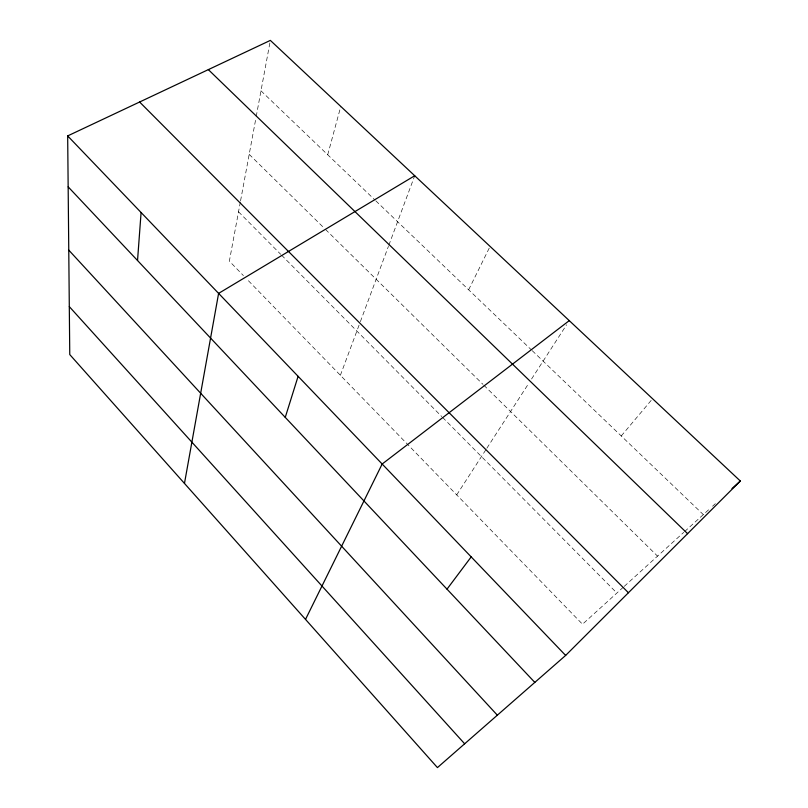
<?xml version="1.0" encoding="UTF-8"?>
<svg xmlns="http://www.w3.org/2000/svg" width="808" height="808" viewBox="0 0 808 808"><rect width="100%" height="100%" fill="white"/><g stroke="black" fill="none" stroke-linecap="round" stroke-linejoin="round"><path stroke-width="0.61" stroke-dasharray="4.04 3.03" d="M240.34 202.02L229.361 261.146L243.41 275.599M240.562 200.798L255.995 117.705M256.217 116.493L270.347 40.4M327.715 154.772L340.784 106.434M340.39 375.296L359.944 322.806M360.378 321.635L388.406 246.379M388.84 245.208L414.716 175.74M468.65 289.779L490.082 246.4M456.712 494.89L486.194 449.248M486.87 448.198L528.876 383.164M531.583 378.972L566.58 324.786M621.251 435.966L652.571 398.738M623.352 587.163L582.518 624.22L246.925 279.204M624.281 586.325L683.699 532.391M684.639 531.553L708.869 509.555M712.575 506.192L715.353 503.677M260.984 90.839L374.902 199.98M375.811 200.849L531.31 349.814M532.22 350.682L703.324 514.595M249.187 154.348L324.634 228.573M325.523 229.452L482.921 384.315M483.81 385.194L657.54 556.136M238.522 211.797L280.689 254.288M281.568 255.166L441.734 416.544M442.612 417.443L616.888 593.032"/><path stroke-width="1.21" d="M137.532 260.509L141.087 212.514M184.466 483.426L218.604 293.385L414.716 175.74M285.254 417.372L298.101 376.326M305.515 619.403L382.164 464.024L569.266 320.635M447.016 589.153L471.195 556.894M565.64 655.429L740.33 481.012L270.347 40.4L67.67 135.916L69.761 354.56L437.441 767.6L565.64 655.429L67.67 135.916M732.008 488.567L740.33 481.012M208.343 69.619L687.598 533.664M139.622 102.01L628.422 592.739M68.155 186.84L534.815 682.396M68.761 250.116L497.344 715.181M69.296 306.606L464.651 743.784"/></g></svg>
